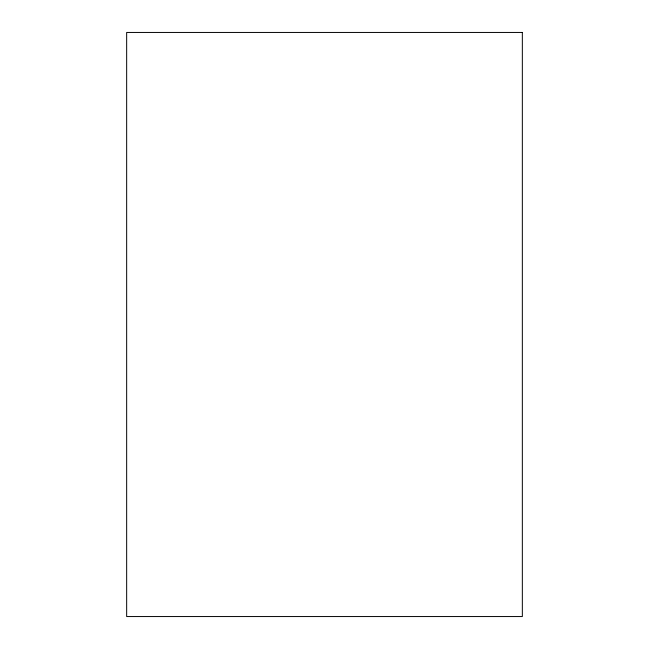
<?xml version="1.0" encoding="UTF-8"?>
<svg xmlns="http://www.w3.org/2000/svg" width="649" height="649" viewBox="0 0 649 649"><rect width="100%" height="100%" fill="white"/><g stroke="black" fill="none" stroke-linecap="round" stroke-linejoin="round"><path stroke-width="0.97" d="M522.34 32.45L126.66 32.45L126.66 616.55L522.34 616.55L522.34 32.45"/></g></svg>
